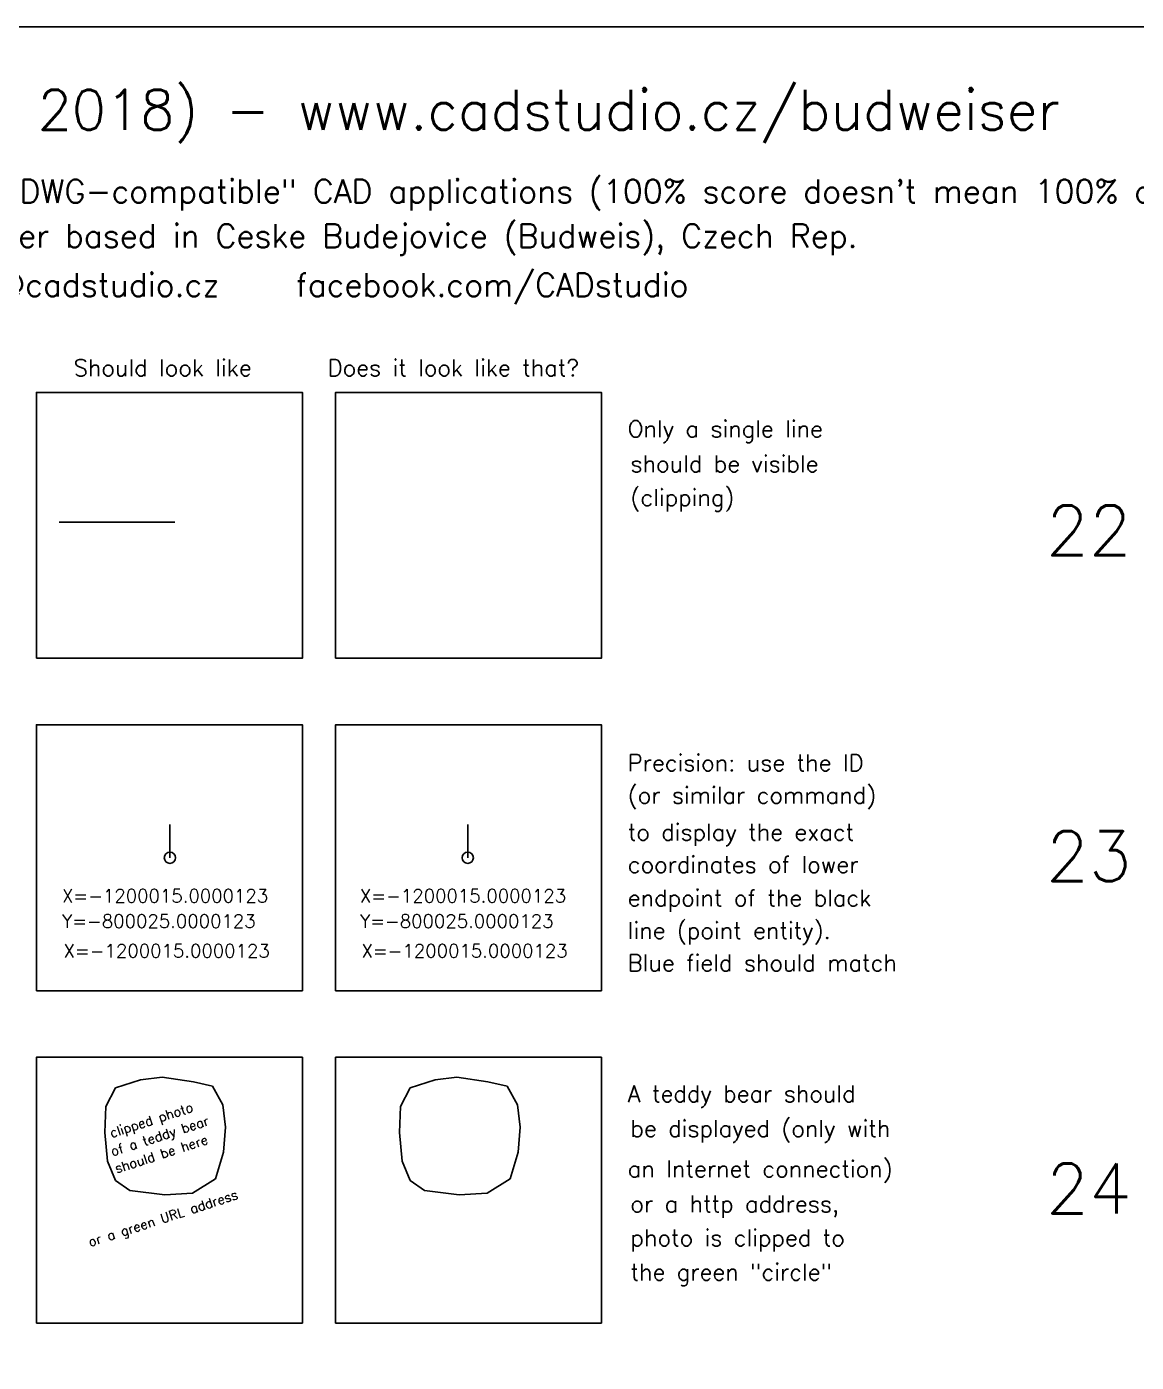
# Model space of a CAD drawing. Header units: millimetres. Extents: x -1200100 to -1199960, y -800082 to -800000.
# Drawn here: x -1200028.27 to -1199994.89, y -800040.18 to -800000 of the extents above; entities that cross this region are included whole.
import ezdxf
from ezdxf.enums import TextEntityAlignment as Align

# ---------------------------------------------------------------- set-up
doc = ezdxf.new("R2010")
doc.units = ezdxf.units.MM
doc.header["$LTSCALE"] = 0.05
doc.header["$XCLIPFRAME"] = 0
doc.header["$PDMODE"] = 4
doc.header["$PDSIZE"] = 2
for name, color, linetype in [('Drawing Contents', 9, 'Continuous'), ('In Question', 7, 'Continuous'), ('Should Look Like This', 7, 'Continuous')]:
    doc.layers.add(name, color=color, linetype=linetype)
doc.styles.get("Standard").update_dxf_attribs({"font": 'simplex.shx'})
picture_1 = doc.add_image_def('image1.jpg', size_in_pixel=(103, 150))

msp = doc.modelspace()

# ---------------------------------------------------------------- linework, layer by layer
at = {"layer": 'Drawing Contents'}
for points in [[(-1199960, -800000), (-1200100, -800000), (-1200100, -800080), (-1199960, -800080)], [(-1200027.9787, -800019), (-1200019.9787, -800019), (-1200019.9787, -800011), (-1200027.9787, -800011)], [(-1200018.9787, -800019), (-1200010.9787, -800019), (-1200010.9787, -800011), (-1200018.9787, -800011)], [(-1200027.9787, -800029), (-1200019.9787, -800029), (-1200019.9787, -800021), (-1200027.9787, -800021)], [(-1200018.9787, -800029), (-1200010.9787, -800029), (-1200010.9787, -800021), (-1200018.9787, -800021)], [(-1200027.9787, -800039), (-1200019.9787, -800039), (-1200019.9787, -800031), (-1200027.9787, -800031)], [(-1200018.9787, -800039), (-1200010.9787, -800039), (-1200010.9787, -800031), (-1200018.9787, -800031)]]:
    msp.add_lwpolyline(points, close=True, dxfattribs=at)
at = {"layer": 'In Question', "color": 1}
msp.add_circle((-1200015, -800025), 0.1687, dxfattribs=at)
at = {"layer": 'In Question'}
msp.add_point((-1200015, -800025), dxfattribs=at)
at = {"layer": 'Should Look Like This'}
msp.add_line((-1200027.293, -800014.9087), (-1200023.8118, -800014.9087), dxfattribs=at)
at = {"layer": 'Should Look Like This', "color": 3}
for p, q in [((-1200025.5978, -800031.9231), (-1200025.8931, -800032.4861)), ((-1200024.8472, -800031.6809), (-1200025.5978, -800031.9231)), ((-1200024.1982, -800031.5993), (-1200024.8472, -800031.6809)), ((-1200023.2592, -800031.7374), (-1200024.1982, -800031.5993)), ((-1200022.6792, -800031.8754), (-1200023.2592, -800031.7374)), ((-1200022.3738, -800032.4335), (-1200022.6792, -800031.8754)), ((-1200025.8931, -800032.4861), (-1200025.9208, -800033.265)), ((-1200022.2938, -800033.1036), (-1200022.3738, -800032.4335)), ((-1200022.3492, -800033.8562), (-1200022.2938, -800033.1036)), ((-1200025.9208, -800033.265), (-1200025.8408, -800034.1246)), ((-1200022.5892, -800034.6613), (-1200022.3492, -800033.8562)), ((-1200025.8408, -800034.1246), (-1200025.5978, -800034.7139)), ((-1200025.5978, -800034.7139), (-1200025.1671, -800035.0104)), ((-1200023.2875, -800035.0911), (-1200022.5892, -800034.6613)), ((-1200025.1671, -800035.0104), (-1200024.1212, -800035.1437)), ((-1200024.1212, -800035.1437), (-1200023.2875, -800035.0911))]:
    msp.add_line(p, q, dxfattribs=at)
at = {"layer": 'Should Look Like This', "color": 1}
msp.add_circle((-1200023.9647, -800025), 0.1687, dxfattribs=at)
at = {"layer": 'Should Look Like This'}
msp.add_point((-1200023.9647, -800025), dxfattribs=at)

# ---------------------------------------------------------------- texts
at = {"layer": 'Drawing Contents'}
for s, height, p in [('BUDWEISER compatibility benchmark (ver. 2018) - www.cadstudio.cz/budweiser', 1.2, (-1200030, -800003.0977)), ('AutoCAD drawing with many types of complex entities to test compatibility of so called "DWG-compatible" CAD applications (100% score doesn\'t mean 100% compatibility)', 0.7, (-1200030, -800005.3)), ('(C) 2003-2017 by CAD Studio - Autodesk Platinum Partner based in Ceske Budejovice (Budweis), Czech Rep.', 0.7, (-1200030, -800006.6404)), ('www.cadstudio.cz   www.cadforum.cz   info@cadstudio.cz   facebook.com/CADstudio', 0.7, (-1200030, -800008.1165))]:
    msp.add_text(s, height=height, dxfattribs=at).set_placement(p, align=Align.CENTER)
for s, p in [('Should look like', (-1200026.8604, -800010.511)), ('Does it look like that?', (-1200019.2145, -800010.511)), ('Only a single line', (-1200010.1859, -800012.3498)), ('should be visible', (-1200010.1056, -800013.399)), ('(clipping)', (-1200010.1056, -800014.4126)), ('Precision: use the ID', (-1200010.1859, -800022.3929)), ('(or similar command)', (-1200010.1859, -800023.3698)), ('to display the exact', (-1200010.1859, -800024.4794)), ('coordinates of lower', (-1200010.1859, -800025.4564)), ('endpoint of the black', (-1200010.1859, -800026.4616)), ('line (point entity).', (-1200010.1859, -800027.4386)), ('Blue field should match', (-1200010.1859, -800028.4156)), ('A teddy bear should', (-1200010.1859, -800032.3488)), ('be displayed (only with', (-1200010.1056, -800033.3981)), ('an Internet connection)', (-1200010.1859, -800034.6124)), ('or a http address,', (-1200010.1056, -800035.6616)), ('photo is clipped to', (-1200010.1056, -800036.6829)), ('the green "circle"', (-1200010.1056, -800037.7145))]:
    msp.add_text(s, height=0.5, dxfattribs=at).set_placement(p)
at = {"layer": 'Drawing Contents', "color": 40}
for s, p in [('22', (-1199997.6, -800015.9007)), ('23', (-1199997.6, -800025.7007)), ('24', (-1199997.6, -800035.7007))]:
    msp.add_text(s, height=1.5, dxfattribs=at).set_placement(p)
at = {"layer": 'In Question', "color": 1}
for s, p in [('X=-1200015.0000123', (-1200018.2477, -800026.346)), ('Y=-800025.0000123', (-1200018.2477, -800027.1062))]:
    msp.add_text(s, height=0.4, dxfattribs=at).set_placement(p)
at = {"layer": 'In Question', "color": 5, "insert": (-1200018.2, -800027.6), "char_height": 0.4, "attachment_point": 1}
msp.add_mtext('X=-1200015.0000123', dxfattribs=at)
at = {"layer": 'Should Look Like This', "color": 1}
for s, p in [('X=-1200015.0000123', (-1200027.2124, -800026.346)), ('Y=-800025.0000123', (-1200027.2124, -800027.1062))]:
    msp.add_text(s, height=0.4, dxfattribs=at).set_placement(p)
at = {"layer": 'Should Look Like This', "color": 5}
msp.add_text('X=-1200015.0000123', height=0.4, dxfattribs=at).set_placement((-1200027.1647, -800028))
at = {"layer": 'Should Look Like This', "color": 3}
for s, p in [('clipped photo', (-1200025.7195, -800033.4281)), ('of a teddy bear', (-1200025.6919, -800033.9802)), ('should be here', (-1200025.5661, -800034.4956)), ('or a green URL address', (-1200026.367, -800036.7039))]:
    msp.add_text(s, height=0.285933, rotation=17.96056, dxfattribs=at).set_placement(p)

# ---------------------------------------------------------------- pictures from other files: only their frames are drawn
at = {"layer": 'In Question', "color": 3}
image = msp.add_image(picture_1, insert=(-1200017.363, -800038.7453), size_in_units=(5.043, 7.3442), dxfattribs=at)
image.set_boundary_path([(27.711, 5.2157), (12.3804, 10.1606), (6.3486, 21.6604), (5.783, 37.5685), (7.4167, 55.125), (12.3804, 67.1613), (21.1767, 73.218), (42.5393, 75.9395), (59.5665, 74.8662), (73.829, 66.088), (78.73, 49.6433), (79.861, 34.272), (78.2273, 20.587), (71.9896, 9.187), (60.144, 6.368), (40.965, 3.549), (27.711, 5.2157)])

doc.saveas('drawing.dxf')
